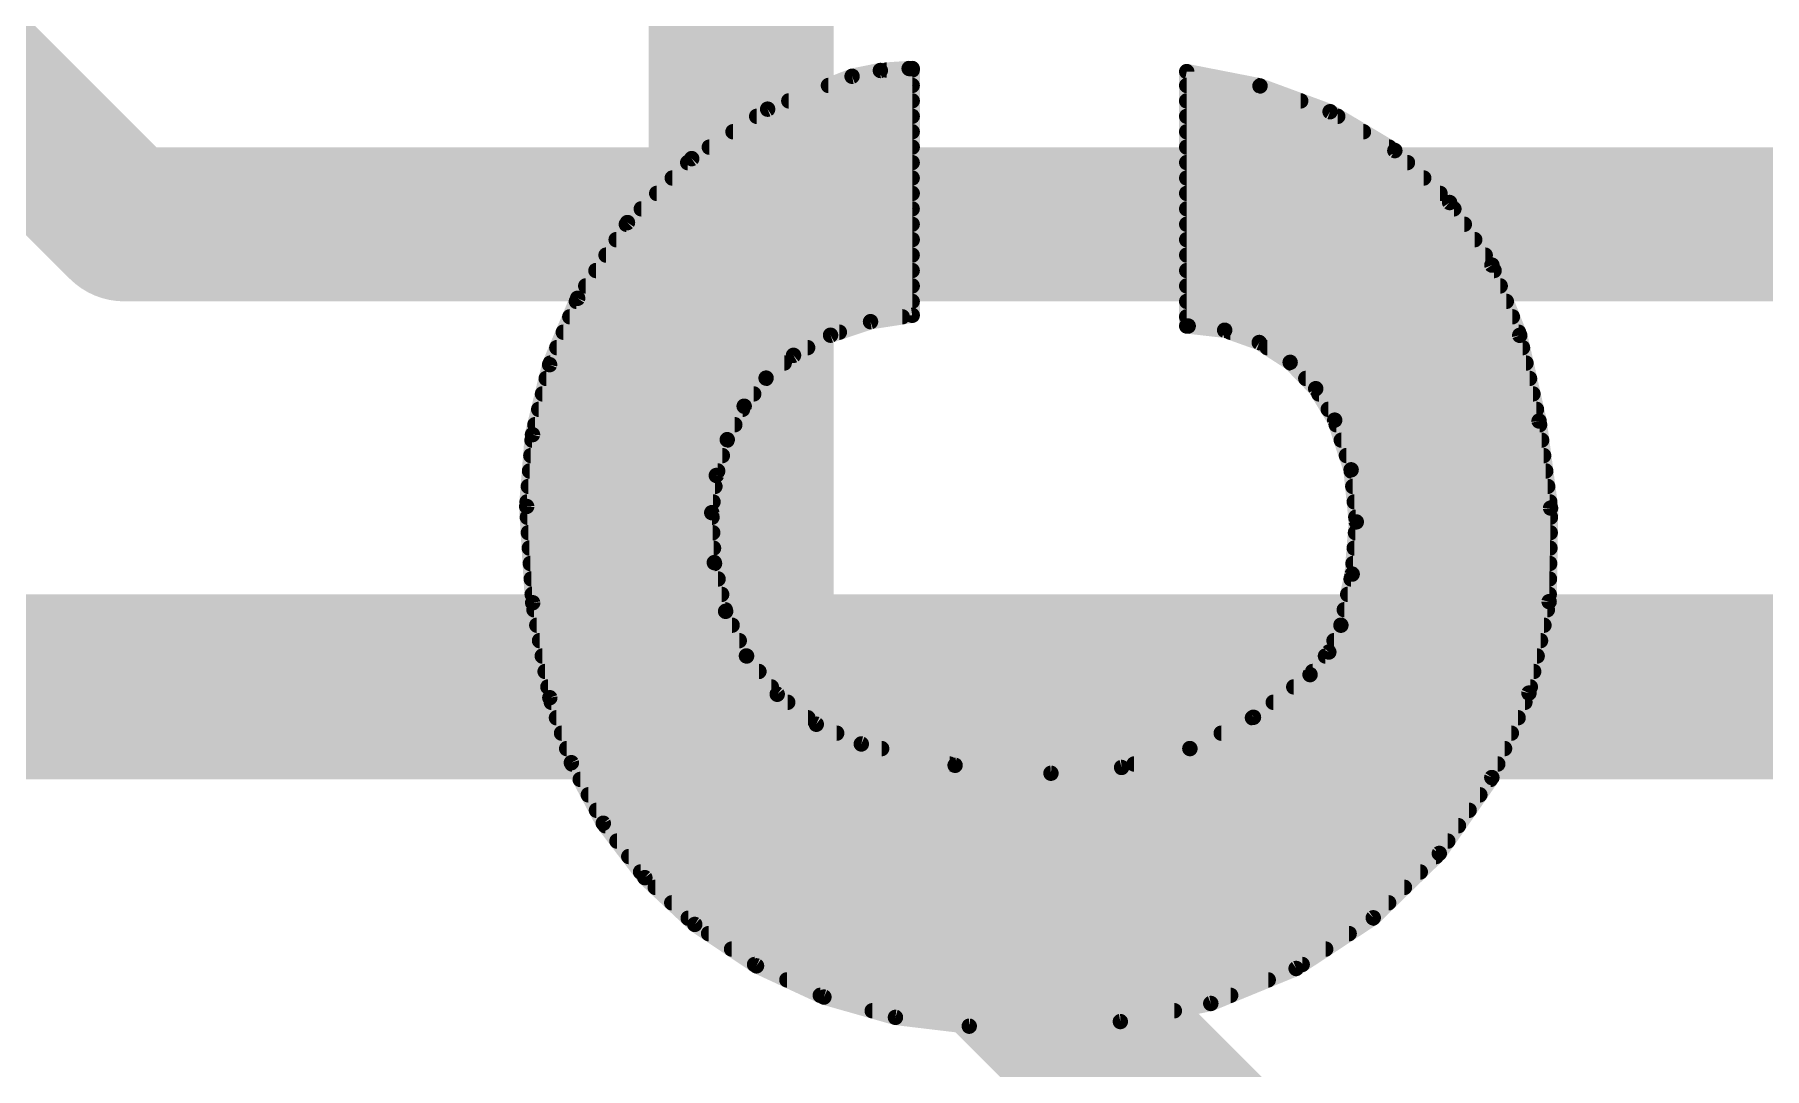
# Model space of a CAD drawing. Extents: x -0.1 to 52.8, y -11.4 to 50.9.
# Drawn here: x 7.726 to 10.576, y 37.472 to 39.174 of the extents above; entities that cross this region are included whole.
import ezdxf

# ---------------------------------------------------------------- set-up
doc = ezdxf.new("R2010")
doc.units = 0
for name, color, linetype in [('1', 12, 'CONTINUOUS'), ('16', 132, 'CONTINUOUS'), ('22', 40, 'CONTINUOUS')]:
    doc.layers.add(name, color=color, linetype=linetype)

msp = doc.modelspace()

# ---------------------------------------------------------------- linework, layer by layer
at = {"layer": '1', "const_width": 0.3048}
for points in [[(8.89, 39.37), (8.89, 38.1)], [(8.89, 38.1), (11.43, 35.56)]]:
    msp.add_lwpolyline(points, dxfattribs=at)
at = {"layer": '1', "const_width": 0.1524}
for points in [[(8.9439, 38.1539, 1), (8.8361, 38.0461)], [(8.8138, 38.1, 1), (8.9662, 38.1)]]:
    msp.add_lwpolyline(points, format="xyb", dxfattribs=at)
at = {"layer": '16'}
for points, const_width in [([(7.366, 39.37), (7.874, 38.862)], 0.254), ([(7.874, 38.862), (16.002, 38.862)], 0.254), ([(19.05, 38.1), (6.35, 38.1)], 0.3048)]:
    msp.add_lwpolyline(points, dxfattribs=dict(at, const_width=const_width))
at = {"layer": '16', "const_width": 0.127}
for points in [[(7.874, 38.9255, 1), (7.874, 38.7985)], [(7.8291, 38.8171, 1), (7.9189, 38.9069)]]:
    msp.add_lwpolyline(points, format="xyb", dxfattribs=at)
at = {"layer": '22', "const_width": 0.0254}
for points in [[(9.1195, 39.1153), (9.0729, 39.1058)], [(9.1669, 39.1185), (9.1195, 39.1153)], [(9.1297, 39.116), (9.1719, 39.116)], [(9.1719, 39.1185), (9.1669, 39.1185)], [(9.1719, 38.7121), (9.1719, 39.1185)], [(9.6241, 39.1135), (9.6241, 38.6944)], [(9.7448, 39.0899), (9.6241, 39.1135)], [(9.0729, 39.1058), (8.9338, 39.0516)], [(9.0339, 39.0906), (9.1719, 39.0906)], [(9.6241, 39.0906), (9.741, 39.0906)], [(9.8603, 39.0474), (9.7448, 39.0899)], [(8.9687, 39.0652), (9.1719, 39.0652)], [(9.6241, 39.0652), (9.8119, 39.0652)], [(8.9338, 39.0516), (8.8087, 38.9701)], [(8.9157, 39.0398), (9.1719, 39.0398)], [(9.6241, 39.0398), (9.873, 39.0398)], [(9.967, 38.9834), (9.8603, 39.0474)], [(8.8767, 39.0144), (9.1719, 39.0144)], [(9.6241, 39.0144), (9.9153, 39.0144)], [(8.8087, 38.9701), (8.7029, 38.8648)], [(8.8377, 38.989), (9.1719, 38.989)], [(9.6241, 38.989), (9.9576, 38.989)], [(10.0572, 38.8978), (9.967, 38.9834)], [(8.8021, 38.9636), (9.1719, 38.9636)], [(9.6241, 38.9636), (9.9878, 38.9636)], [(8.7511, 38.9128), (9.1719, 38.9128)], [(8.7766, 38.9382), (9.1719, 38.9382)], [(9.6241, 38.9382), (10.0146, 38.9382)], [(9.6241, 38.9128), (10.0414, 38.9128)], [(8.7256, 38.8874), (9.1719, 38.8874)], [(9.6241, 38.8874), (10.0643, 38.8874)], [(10.1269, 38.7948), (10.0572, 38.8978)], [(8.7029, 38.8648), (8.6208, 38.7401)], [(8.701, 38.862), (9.1719, 38.862)], [(9.6241, 38.862), (10.0815, 38.862)], [(8.6843, 38.8366), (9.1719, 38.8366)], [(9.6241, 38.8366), (10.0986, 38.8366)], [(8.6676, 38.8112), (9.1719, 38.8112)], [(9.6241, 38.8112), (10.1158, 38.8112)], [(8.6509, 38.7858), (9.1719, 38.7858)], [(9.6241, 38.7858), (10.1305, 38.7858)], [(10.1727, 38.6791), (10.1269, 38.7948)], [(8.6208, 38.7401), (8.5747, 38.6308)], [(8.6342, 38.7604), (9.1719, 38.7604)], [(9.6241, 38.7604), (10.1405, 38.7604)], [(8.6187, 38.735), (9.1719, 38.735)], [(9.1032, 38.7015), (9.1719, 38.7121)], [(9.6241, 38.735), (10.1506, 38.735)], [(8.5972, 38.6842), (9.0519, 38.6842)], [(8.6079, 38.7096), (9.1556, 38.7096)], [(9.0374, 38.6793), (9.1032, 38.7015)], [(9.6241, 38.7096), (10.1606, 38.7096)], [(9.6241, 38.6944), (9.6266, 38.6944)], [(9.6266, 38.6944), (9.6867, 38.6875)], [(9.6867, 38.6875), (9.7436, 38.6672)], [(9.696, 38.6842), (10.1707, 38.6842)], [(8.5865, 38.6588), (8.9997, 38.6588)], [(8.9764, 38.6461), (9.0374, 38.6793)], [(9.7436, 38.6672), (9.7945, 38.6345)], [(9.7567, 38.6588), (10.1773, 38.6588)], [(10.2046, 38.538), (10.1727, 38.6791)], [(8.5747, 38.6308), (8.5464, 38.5155)], [(8.5758, 38.6334), (8.9611, 38.6334)], [(8.9312, 38.6086), (8.9764, 38.6461)], [(9.7945, 38.6345), (9.8367, 38.5912)], [(9.7956, 38.6334), (10.183, 38.6334)], [(8.5691, 38.608), (8.9307, 38.608)], [(8.8951, 38.5623), (8.9312, 38.6086)], [(9.8203, 38.608), (10.1888, 38.608)], [(8.5629, 38.5826), (8.9109, 38.5826)], [(9.8367, 38.5912), (9.8679, 38.5394)], [(9.8418, 38.5826), (10.1945, 38.5826)], [(8.5567, 38.5572), (8.8925, 38.5572)], [(8.8672, 38.5072), (8.8951, 38.5623)], [(9.8572, 38.5572), (10.2003, 38.5572)], [(8.5464, 38.5155), (8.5369, 38.3972)], [(8.5504, 38.5318), (8.8797, 38.5318)], [(9.8679, 38.5394), (9.8949, 38.4576)], [(9.8704, 38.5318), (10.2054, 38.5318)], [(10.2235, 38.3946), (10.2046, 38.538)], [(8.5457, 38.5064), (8.867, 38.5064)], [(8.8493, 38.4482), (8.8672, 38.5072)], [(9.8788, 38.5064), (10.2088, 38.5064)], [(8.5416, 38.4556), (8.8515, 38.4556)], [(8.5437, 38.481), (8.8592, 38.481)], [(9.8872, 38.481), (10.2121, 38.481)], [(9.8949, 38.4576), (9.9035, 38.3718)], [(9.8951, 38.4556), (10.2155, 38.4556)], [(8.5396, 38.4302), (8.847, 38.4302)], [(8.8417, 38.387), (8.8493, 38.4482)], [(9.8977, 38.4302), (10.2188, 38.4302)], [(8.5375, 38.4048), (8.8439, 38.4048)], [(9.9002, 38.4048), (10.2222, 38.4048)], [(8.5369, 38.3972), (8.5468, 38.2386)], [(8.538, 38.3794), (8.8421, 38.3794)], [(8.846, 38.3047), (8.8417, 38.387)], [(9.9035, 38.3718), (9.8967, 38.2858)], [(9.9027, 38.3794), (10.2233, 38.3794)], [(10.2211, 38.2404), (10.2235, 38.3946)], [(8.5396, 38.354), (8.8434, 38.354)], [(9.9021, 38.354), (10.2229, 38.354)], [(8.5412, 38.3286), (8.8447, 38.3286)], [(9.9001, 38.3286), (10.2225, 38.3286)], [(8.5428, 38.3032), (8.8463, 38.3032)], [(8.8646, 38.2245), (8.846, 38.3047)], [(9.8967, 38.2858), (9.8781, 38.2016)], [(9.8981, 38.3032), (10.2221, 38.3032)], [(8.5443, 38.2778), (8.8522, 38.2778)], [(9.8949, 38.2778), (10.2217, 38.2778)], [(8.5459, 38.2524), (8.8581, 38.2524)], [(8.5468, 38.2386), (8.575, 38.0822)], [(9.8893, 38.2524), (10.2213, 38.2524)], [(10.1879, 38.0898), (10.2211, 38.2404)], [(8.5489, 38.227), (8.864, 38.227)], [(8.5535, 38.2016), (8.8753, 38.2016)], [(8.8989, 38.1511), (8.8646, 38.2245)], [(9.8781, 38.2016), (9.8583, 38.1575)], [(9.8781, 38.2016), (10.2126, 38.2016)], [(9.8837, 38.227), (10.2182, 38.227)], [(8.558, 38.1762), (8.8871, 38.1762)], [(9.8667, 38.1762), (10.207, 38.1762)], [(8.5626, 38.1508), (8.8991, 38.1508)], [(8.9496, 38.0879), (8.8989, 38.1511)], [(9.8583, 38.1575), (9.8273, 38.1203)], [(9.8527, 38.1508), (10.2014, 38.1508)], [(8.5672, 38.1254), (8.9195, 38.1254)], [(9.8273, 38.1203), (9.7341, 38.05)], [(9.8316, 38.1254), (10.1958, 38.1254)], [(8.5718, 38.1), (8.9399, 38.1)], [(9.0139, 38.0386), (8.9496, 38.0879)], [(9.8004, 38.1), (10.1902, 38.1)], [(10.1268, 37.9507), (10.1879, 38.0898)], [(8.575, 38.0822), (8.6104, 37.9752)], [(8.5775, 38.0746), (8.9669, 38.0746)], [(9.7667, 38.0746), (10.1812, 38.0746)], [(8.5859, 38.0492), (9.0001, 38.0492)], [(9.0881, 38.006), (9.0139, 38.0386)], [(9.7341, 38.05), (9.6294, 37.9984)], [(9.7324, 38.0492), (10.1701, 38.0492)], [(8.5943, 38.0238), (9.0476, 38.0238)], [(9.2426, 37.9709), (9.0881, 38.006)], [(9.6809, 38.0238), (10.1589, 38.0238)], [(8.6028, 37.9984), (9.1216, 37.9984)], [(8.6104, 37.9752), (8.6631, 37.8755)], [(8.6116, 37.973), (9.2334, 37.973)], [(9.4005, 37.9578), (9.2426, 37.9709)], [(9.6294, 37.9984), (9.5169, 37.9673)], [(9.5374, 37.973), (10.1366, 37.973)], [(9.6293, 37.9984), (10.1477, 37.9984)], [(8.625, 37.9476), (10.1246, 37.9476)], [(9.5169, 37.9673), (9.4005, 37.9578)], [(10.0402, 37.8258), (10.1268, 37.9507)], [(8.6384, 37.9222), (10.107, 37.9222)], [(8.6518, 37.8968), (10.0894, 37.8968)], [(8.6631, 37.8755), (8.7315, 37.7859)], [(8.6662, 37.8714), (10.0718, 37.8714)], [(8.6856, 37.846), (10.0542, 37.846)], [(8.705, 37.8206), (10.0349, 37.8206)], [(9.9314, 37.7197), (10.0402, 37.8258)], [(8.7244, 37.7952), (10.0089, 37.7952)], [(8.7315, 37.7859), (8.8138, 37.7088)], [(8.7487, 37.7698), (9.9828, 37.7698)], [(8.7758, 37.7444), (9.9568, 37.7444)], [(8.8029, 37.719), (9.9304, 37.719)], [(9.8044, 37.6363), (9.9314, 37.7197)], [(8.8138, 37.7088), (8.9155, 37.6406)], [(8.8365, 37.6936), (9.8917, 37.6936)], [(8.8743, 37.6682), (9.8531, 37.6682)], [(8.9122, 37.6428), (9.8144, 37.6428)], [(8.9155, 37.6406), (9.0266, 37.5891)], [(9.6638, 37.5786), (9.8044, 37.6363)], [(8.9655, 37.6174), (9.7584, 37.6174)], [(9.0204, 37.592), (9.6965, 37.592)], [(9.0266, 37.5891), (9.1443, 37.5557)], [(9.5148, 37.5488), (9.6638, 37.5786)], [(9.106, 37.5666), (9.6038, 37.5666)], [(9.1443, 37.5557), (9.2659, 37.5412)], [(9.2659, 37.5412), (9.5148, 37.5488)]]:
    msp.add_lwpolyline(points, dxfattribs=at)
at = {"layer": '22', "const_width": 0.0127}
for points in [[(9.119, 39.1216, 1), (9.1199, 39.109)], [(9.1207, 39.1091, 1), (9.1182, 39.1215)], [(9.1297, 39.1223, 1), (9.1297, 39.1097)], [(9.1669, 39.1249, 1), (9.1669, 39.1122)], [(9.1783, 39.1185, 1), (9.1656, 39.1185)], [(9.1673, 39.1122, 1), (9.1665, 39.1248)], [(9.1719, 39.1122, 1), (9.1719, 39.1249)], [(9.1719, 39.1097, 1), (9.1719, 39.1223)], [(9.6253, 39.1197, 1), (9.6229, 39.1073)], [(9.6304, 39.1135, 1), (9.6178, 39.1135)], [(9.0339, 39.0969, 1), (9.0339, 39.0843)], [(9.0716, 39.112, 1), (9.0742, 39.0996)], [(9.0752, 39.0999, 1), (9.0706, 39.1117)], [(9.1719, 39.0843, 1), (9.1719, 39.0969)], [(9.6241, 39.0969, 1), (9.6241, 39.0843)], [(9.747, 39.0958, 1), (9.7426, 39.0839)], [(9.741, 39.0843, 1), (9.741, 39.0969)], [(9.7436, 39.0836, 1), (9.7461, 39.0961)], [(8.9687, 39.0716, 1), (8.9687, 39.0589)], [(9.1719, 39.0589, 1), (9.1719, 39.0716)], [(9.6241, 39.0716, 1), (9.6241, 39.0589)], [(9.8119, 39.0589, 1), (9.8119, 39.0716)], [(8.9157, 39.0461, 1), (8.9157, 39.0335)], [(8.9315, 39.0575, 1), (8.9361, 39.0457)], [(8.9373, 39.0463, 1), (8.9303, 39.0569)], [(9.1719, 39.0335, 1), (9.1719, 39.0461)], [(9.6241, 39.0461, 1), (9.6241, 39.0335)], [(9.8636, 39.0528, 1), (9.857, 39.042)], [(9.8581, 39.0414, 1), (9.8625, 39.0534)], [(9.873, 39.0335, 1), (9.873, 39.0461)], [(8.8767, 39.0207, 1), (8.8767, 39.0081)], [(9.1719, 39.0081, 1), (9.1719, 39.0207)], [(9.6241, 39.0207, 1), (9.6241, 39.0081)], [(9.9153, 39.0081, 1), (9.9153, 39.0207)], [(8.8052, 38.9754, 1), (8.8122, 38.9648)], [(8.8132, 38.9656, 1), (8.8042, 38.9746)], [(8.8377, 38.9954, 1), (8.8377, 38.9827)], [(9.1719, 38.9827, 1), (9.1719, 38.9954)], [(9.6241, 38.9954, 1), (9.6241, 38.9827)], [(9.9576, 38.9827, 1), (9.9576, 38.9954)], [(9.9713, 38.988, 1), (9.9626, 38.9788)], [(9.9637, 38.9779, 1), (9.9702, 38.9888)], [(8.8021, 38.9699, 1), (8.8021, 38.9573)], [(9.1719, 38.9573, 1), (9.1719, 38.9699)], [(9.6241, 38.9699, 1), (9.6241, 38.9573)], [(9.9878, 38.9573, 1), (9.9878, 38.9699)], [(8.7511, 38.9192, 1), (8.7511, 38.9065)], [(8.7766, 38.9445, 1), (8.7766, 38.9319)], [(9.1719, 38.9319, 1), (9.1719, 38.9445)], [(9.1719, 38.9065, 1), (9.1719, 38.9192)], [(9.6241, 38.9192, 1), (9.6241, 38.9065)], [(9.6241, 38.9445, 1), (9.6241, 38.9319)], [(10.0146, 38.9319, 1), (10.0146, 38.9445)], [(10.0414, 38.9065, 1), (10.0414, 38.9192)], [(8.7256, 38.8937, 1), (8.7256, 38.8811)], [(9.1719, 38.8811, 1), (9.1719, 38.8937)], [(9.6241, 38.8937, 1), (9.6241, 38.8811)], [(10.0625, 38.9014, 1), (10.052, 38.8943)], [(10.0529, 38.8932, 1), (10.0616, 38.9024)], [(10.0643, 38.8811, 1), (10.0643, 38.8937)], [(8.701, 38.8683, 1), (8.701, 38.8557)], [(8.6984, 38.8693, 1), (8.7074, 38.8603)], [(8.7082, 38.8613, 1), (8.6976, 38.8683)], [(9.1719, 38.8557, 1), (9.1719, 38.8683)], [(9.6241, 38.8683, 1), (9.6241, 38.8557)], [(10.0815, 38.8557, 1), (10.0815, 38.8683)], [(8.6843, 38.843, 1), (8.6843, 38.8303)], [(9.1719, 38.8303, 1), (9.1719, 38.843)], [(9.6241, 38.843, 1), (9.6241, 38.8303)], [(10.0986, 38.8303, 1), (10.0986, 38.843)], [(8.6676, 38.8175, 1), (8.6676, 38.8049)], [(9.1719, 38.8049, 1), (9.1719, 38.8175)], [(9.6241, 38.8175, 1), (9.6241, 38.8049)], [(10.1158, 38.8049, 1), (10.1158, 38.8175)], [(8.6509, 38.7921, 1), (8.6509, 38.7795)], [(9.1719, 38.7795, 1), (9.1719, 38.7921)], [(9.6241, 38.7921, 1), (9.6241, 38.7795)], [(10.1328, 38.7971, 1), (10.121, 38.7924)], [(10.1217, 38.7912, 1), (10.1322, 38.7983)], [(10.1305, 38.7795, 1), (10.1305, 38.7921)], [(8.6267, 38.7376, 1), (8.6149, 38.7426)], [(8.6342, 38.7668, 1), (8.6342, 38.7541)], [(9.1719, 38.7541, 1), (9.1719, 38.7668)], [(9.6241, 38.7668, 1), (9.6241, 38.7541)], [(10.1405, 38.7541, 1), (10.1405, 38.7668)], [(8.6187, 38.7413, 1), (8.6187, 38.7287)], [(8.6155, 38.7436, 1), (8.6261, 38.7366)], [(9.1729, 38.7058, 1), (9.1709, 38.7184)], [(9.1719, 38.7287, 1), (9.1719, 38.7413)], [(9.6241, 38.7413, 1), (9.6241, 38.7287)], [(10.1506, 38.7287, 1), (10.1506, 38.7413)], [(8.5972, 38.6906, 1), (8.5972, 38.6779)], [(8.6079, 38.7159, 1), (8.6079, 38.7033)], [(9.0519, 38.6779, 1), (9.0519, 38.6906)], [(9.1023, 38.7078, 1), (9.1042, 38.6953)], [(9.1053, 38.6955, 1), (9.1012, 38.7076)], [(9.1556, 38.7033, 1), (9.1556, 38.7159)], [(9.1656, 38.7121, 1), (9.1783, 38.7121)], [(9.6241, 38.7159, 1), (9.6241, 38.7033)], [(9.6241, 38.7007, 1), (9.6241, 38.6881)], [(9.6178, 38.6944, 1), (9.6304, 38.6944)], [(9.6273, 38.7007, 1), (9.6259, 38.6881)], [(9.6266, 38.6881, 1), (9.6266, 38.7007)], [(9.6888, 38.6935, 1), (9.6845, 38.6815)], [(9.686, 38.6812, 1), (9.6874, 38.6938)], [(9.696, 38.6906, 1), (9.696, 38.6779)], [(10.1606, 38.7033, 1), (10.1606, 38.7159)], [(10.1707, 38.6779, 1), (10.1707, 38.6906)], [(8.5865, 38.6651, 1), (8.5865, 38.6525)], [(8.9997, 38.6525, 1), (8.9997, 38.6651)], [(9.0354, 38.6853, 1), (9.0394, 38.6733)], [(9.0404, 38.6737, 1), (9.0344, 38.6849)], [(9.7471, 38.6726, 1), (9.7402, 38.6619)], [(9.7415, 38.6612, 1), (9.7458, 38.6732)], [(9.7567, 38.6651, 1), (9.7567, 38.6525)], [(10.1789, 38.6805, 1), (10.1665, 38.6777)], [(10.1668, 38.6768, 1), (10.1786, 38.6814)], [(10.1773, 38.6525, 1), (10.1773, 38.6651)], [(8.5688, 38.6332, 1), (8.5805, 38.6283)], [(8.5808, 38.6293, 1), (8.5685, 38.6323)], [(8.5758, 38.6397, 1), (8.5758, 38.6271)], [(8.9611, 38.6271, 1), (8.9611, 38.6397)], [(8.9734, 38.6517, 1), (8.9794, 38.6405)], [(8.9805, 38.6412, 1), (8.9723, 38.651)], [(9.7991, 38.639, 1), (9.79, 38.6301)], [(9.7956, 38.6397, 1), (9.7956, 38.6271)], [(9.7911, 38.6292, 1), (9.7979, 38.6399)], [(10.183, 38.6271, 1), (10.183, 38.6397)], [(8.5691, 38.6144, 1), (8.5691, 38.6017)], [(8.9272, 38.6135, 1), (8.9353, 38.6037)], [(8.9362, 38.6047, 1), (8.9262, 38.6125)], [(8.9307, 38.6017, 1), (8.9307, 38.6144)], [(9.8203, 38.6144, 1), (9.8203, 38.6017)], [(10.1888, 38.6017, 1), (10.1888, 38.6144)], [(8.5629, 38.5889, 1), (8.5629, 38.5763)], [(8.9109, 38.5763, 1), (8.9109, 38.5889)], [(9.8421, 38.5945, 1), (9.8312, 38.5879)], [(9.8321, 38.5868, 1), (9.8412, 38.5956)], [(9.8418, 38.5889, 1), (9.8418, 38.5763)], [(10.1945, 38.5763, 1), (10.1945, 38.5889)], [(8.5567, 38.5635, 1), (8.5567, 38.5509)], [(8.8901, 38.5662, 1), (8.9001, 38.5584)], [(8.9008, 38.5594, 1), (8.8894, 38.5652)], [(8.8925, 38.5509, 1), (8.8925, 38.5635)], [(9.8572, 38.5635, 1), (9.8572, 38.5509)], [(10.2003, 38.5509, 1), (10.2003, 38.5635)], [(8.5528, 38.515, 1), (8.5401, 38.516)], [(8.5504, 38.5382, 1), (8.5504, 38.5255)], [(8.8797, 38.5255, 1), (8.8797, 38.5382)], [(9.8739, 38.5414, 1), (9.8619, 38.5374)], [(9.8625, 38.5361, 1), (9.8733, 38.5427)], [(9.8704, 38.5382, 1), (9.8704, 38.5255)], [(10.2109, 38.5388, 1), (10.1983, 38.5372)], [(10.1984, 38.5366, 1), (10.2108, 38.5394)], [(10.2054, 38.5255, 1), (10.2054, 38.5382)], [(8.5457, 38.5127, 1), (8.5457, 38.5001)], [(8.5403, 38.517, 1), (8.5526, 38.514)], [(8.8616, 38.5101, 1), (8.8729, 38.5044)], [(8.8733, 38.5054, 1), (8.8612, 38.5091)], [(8.867, 38.5001, 1), (8.867, 38.5127)], [(9.8788, 38.5127, 1), (9.8788, 38.5001)], [(10.2088, 38.5001, 1), (10.2088, 38.5127)], [(8.5416, 38.462, 1), (8.5416, 38.4493)], [(8.5437, 38.4873, 1), (8.5437, 38.4747)], [(8.8515, 38.4493, 1), (8.8515, 38.462)], [(8.8592, 38.4747, 1), (8.8592, 38.4873)], [(9.8872, 38.4873, 1), (9.8872, 38.4747)], [(9.9012, 38.4582, 1), (9.8886, 38.4569)], [(9.8951, 38.462, 1), (9.8951, 38.4493)], [(10.2121, 38.4747, 1), (10.2121, 38.4873)], [(10.2155, 38.4493, 1), (10.2155, 38.462)], [(8.5396, 38.4365, 1), (8.5396, 38.4239)], [(8.8556, 38.4475, 1), (8.843, 38.449)], [(8.8432, 38.4501, 1), (8.8553, 38.4464)], [(8.847, 38.4239, 1), (8.847, 38.4365)], [(9.8889, 38.4556, 1), (9.901, 38.4596)], [(9.8977, 38.4365, 1), (9.8977, 38.4239)], [(10.2188, 38.4239, 1), (10.2188, 38.4365)], [(8.5375, 38.4111, 1), (8.5375, 38.3985)], [(8.8439, 38.3985, 1), (8.8439, 38.4111)], [(9.9002, 38.4111, 1), (9.9002, 38.3985)], [(10.2222, 38.3985, 1), (10.2222, 38.4111)], [(8.5432, 38.3976, 1), (8.5306, 38.3968)], [(8.5306, 38.3977, 1), (8.5432, 38.3967)], [(8.538, 38.3858, 1), (8.538, 38.3731)], [(8.848, 38.3873, 1), (8.8354, 38.3867)], [(8.8354, 38.3878, 1), (8.848, 38.3862)], [(8.8421, 38.3731, 1), (8.8421, 38.3858)], [(9.9027, 38.3858, 1), (9.9027, 38.3731)], [(9.9098, 38.3713, 1), (9.8972, 38.3723)], [(10.2298, 38.3945, 1), (10.2172, 38.3947)], [(10.2172, 38.3938, 1), (10.2298, 38.3954)], [(10.2233, 38.3731, 1), (10.2233, 38.3858)], [(8.5396, 38.3603, 1), (8.5396, 38.3477)], [(8.8434, 38.3477, 1), (8.8434, 38.3603)], [(9.9021, 38.3603, 1), (9.9021, 38.3477)], [(9.8972, 38.3712, 1), (9.9098, 38.3724)], [(10.2229, 38.3477, 1), (10.2229, 38.3603)], [(8.5412, 38.3349, 1), (8.5412, 38.3223)], [(8.8447, 38.3223, 1), (8.8447, 38.3349)], [(9.9001, 38.3349, 1), (9.9001, 38.3223)], [(10.2225, 38.3223, 1), (10.2225, 38.3349)], [(8.5428, 38.3096, 1), (8.5428, 38.2969)], [(8.8521, 38.3062, 1), (8.8398, 38.3033)], [(8.8396, 38.3044, 1), (8.8523, 38.3051)], [(8.8463, 38.2969, 1), (8.8463, 38.3096)], [(9.9029, 38.2845, 1), (9.8905, 38.2872)], [(9.8981, 38.3096, 1), (9.8981, 38.2969)], [(10.2221, 38.2969, 1), (10.2221, 38.3096)], [(8.5443, 38.2841, 1), (8.5443, 38.2715)], [(8.8522, 38.2715, 1), (8.8522, 38.2841)], [(9.8949, 38.2841, 1), (9.8949, 38.2715)], [(9.8903, 38.2863, 1), (9.903, 38.2853)], [(10.2217, 38.2715, 1), (10.2217, 38.2841)], [(8.5459, 38.2587, 1), (8.5459, 38.2461)], [(8.553, 38.2397, 1), (8.5405, 38.2375)], [(8.5404, 38.2382, 1), (8.5531, 38.239)], [(8.8581, 38.2461, 1), (8.8581, 38.2587)], [(9.8893, 38.2587, 1), (9.8893, 38.2461)], [(10.2148, 38.2405, 1), (10.2275, 38.2403)], [(10.2273, 38.239, 1), (10.2149, 38.2418)], [(10.2213, 38.2461, 1), (10.2213, 38.2587)], [(8.5489, 38.2334, 1), (8.5489, 38.2207)], [(8.5535, 38.2079, 1), (8.5535, 38.1953)], [(8.8704, 38.2272, 1), (8.8588, 38.2218)], [(8.8584, 38.2231, 1), (8.8708, 38.2259)], [(8.864, 38.2207, 1), (8.864, 38.2334)], [(8.8753, 38.1953, 1), (8.8753, 38.2079)], [(9.8781, 38.2079, 1), (9.8781, 38.1953)], [(9.8839, 38.199, 1), (9.8723, 38.2042)], [(9.8837, 38.2334, 1), (9.8837, 38.2207)], [(10.2126, 38.1953, 1), (10.2126, 38.2079)], [(10.2182, 38.2207, 1), (10.2182, 38.2334)], [(8.558, 38.1825, 1), (8.558, 38.1699)], [(8.8871, 38.1699, 1), (8.8871, 38.1825)], [(9.8667, 38.1825, 1), (9.8667, 38.1699)], [(9.8719, 38.203, 1), (9.8843, 38.2002)], [(10.207, 38.1699, 1), (10.207, 38.1825)], [(8.5626, 38.1572, 1), (8.5626, 38.1445)], [(8.9038, 38.155, 1), (8.8939, 38.1471)], [(8.8931, 38.1484, 1), (8.9046, 38.1537)], [(8.8991, 38.1445, 1), (8.8991, 38.1572)], [(9.8527, 38.1572, 1), (9.8527, 38.1445)], [(9.8525, 38.1601, 1), (9.8641, 38.1549)], [(9.8631, 38.1534, 1), (9.8534, 38.1615)], [(10.2014, 38.1445, 1), (10.2014, 38.1572)], [(8.5672, 38.1317, 1), (8.5672, 38.1191)], [(8.9195, 38.1191, 1), (8.9195, 38.1317)], [(9.8224, 38.1244, 1), (9.8322, 38.1162)], [(9.8311, 38.1152, 1), (9.8235, 38.1254)], [(9.8316, 38.1317, 1), (9.8316, 38.1191)], [(10.1958, 38.1191, 1), (10.1958, 38.1317)], [(8.5718, 38.1063, 1), (8.5718, 38.0937)], [(8.9399, 38.0937, 1), (8.9399, 38.1063)], [(8.9535, 38.0929, 1), (8.9457, 38.0828)], [(8.9446, 38.0839, 1), (8.9545, 38.0919)], [(9.8004, 38.1063, 1), (9.8004, 38.0937)], [(10.1817, 38.0912, 1), (10.1941, 38.0884)], [(10.1937, 38.0872, 1), (10.1821, 38.0924)], [(10.1902, 38.0937, 1), (10.1902, 38.1063)], [(8.581, 38.0842, 1), (8.569, 38.0802)], [(8.5688, 38.0811, 1), (8.5812, 38.0833)], [(8.5775, 38.081, 1), (8.5775, 38.0683)], [(8.9669, 38.0683, 1), (8.9669, 38.081)], [(9.7667, 38.081, 1), (9.7667, 38.0683)], [(10.1812, 38.0683, 1), (10.1812, 38.081)], [(8.5859, 38.0555, 1), (8.5859, 38.0429)], [(9.0001, 38.0429, 1), (9.0001, 38.0555)], [(9.0165, 38.0444, 1), (9.0114, 38.0328)], [(9.01, 38.0335, 1), (9.0178, 38.0436)], [(9.7324, 38.0555, 1), (9.7324, 38.0429)], [(9.7303, 38.0551, 1), (9.7379, 38.0449)], [(9.7369, 38.0443, 1), (9.7313, 38.0557)], [(10.1701, 38.0429, 1), (10.1701, 38.0555)], [(8.5943, 38.0301, 1), (8.5943, 38.0175)], [(9.0476, 38.0175, 1), (9.0476, 38.0301)], [(9.0895, 38.0122, 1), (9.0867, 37.9998)], [(9.0855, 38.0002, 1), (9.0907, 38.0118)], [(9.6809, 38.0301, 1), (9.6809, 38.0175)], [(10.1589, 38.0175, 1), (10.1589, 38.0301)], [(8.6028, 38.0048, 1), (8.6028, 37.9921)], [(8.6161, 37.9781, 1), (8.6048, 37.9722)], [(8.6044, 37.9732, 1), (8.6165, 37.9772)], [(8.6116, 37.9793, 1), (8.6116, 37.9667)], [(9.1216, 37.9921, 1), (9.1216, 38.0048)], [(9.2334, 37.9667, 1), (9.2334, 37.9793)], [(9.2431, 37.9772, 1), (9.2421, 37.9646)], [(9.2412, 37.9647, 1), (9.244, 37.9771)], [(9.5374, 37.9793, 1), (9.5374, 37.9667)], [(9.6293, 38.0048, 1), (9.6293, 37.9921)], [(9.6266, 38.0041, 1), (9.6322, 37.9927)], [(9.6311, 37.9923, 1), (9.6277, 38.0045)], [(10.1366, 37.9667, 1), (10.1366, 37.9793)], [(10.1477, 37.9921, 1), (10.1477, 38.0048)], [(8.625, 37.9539, 1), (8.625, 37.9413)], [(9.4, 37.9641, 1), (9.401, 37.9515)], [(9.4, 37.9515, 1), (9.401, 37.9641)], [(9.5152, 37.9734, 1), (9.5185, 37.9612)], [(9.5174, 37.961, 1), (9.5163, 37.9736)], [(10.1209, 37.9532, 1), (10.1326, 37.9481)], [(10.132, 37.9471, 1), (10.1215, 37.9543)], [(10.1246, 37.9413, 1), (10.1246, 37.9539)], [(8.6384, 37.9286, 1), (8.6384, 37.9159)], [(10.107, 37.9159, 1), (10.107, 37.9286)], [(8.6518, 37.9031, 1), (8.6518, 37.8905)], [(10.0894, 37.8905, 1), (10.0894, 37.9031)], [(8.6681, 37.8793, 1), (8.658, 37.8716)], [(8.6575, 37.8725, 1), (8.6687, 37.8784)], [(8.6662, 37.8777, 1), (8.6662, 37.8651)], [(10.0718, 37.8651, 1), (10.0718, 37.8777)], [(8.6856, 37.8524, 1), (8.6856, 37.8397)], [(10.0542, 37.8397, 1), (10.0542, 37.8524)], [(8.705, 37.8269, 1), (8.705, 37.8143)], [(10.035, 37.8294, 1), (10.0454, 37.8222)], [(10.0349, 37.8143, 1), (10.0349, 37.8269)], [(10.0446, 37.8212, 1), (10.0358, 37.8303)], [(8.7244, 37.8015, 1), (8.7244, 37.7889)], [(8.7358, 37.7905, 1), (8.7272, 37.7812)], [(8.7265, 37.782, 1), (8.7366, 37.7897)], [(10.0089, 37.7889, 1), (10.0089, 37.8015)], [(8.7487, 37.7762, 1), (8.7487, 37.7635)], [(8.7758, 37.7507, 1), (8.7758, 37.7381)], [(9.9568, 37.7381, 1), (9.9568, 37.7507)], [(9.9828, 37.7635, 1), (9.9828, 37.7762)], [(8.8029, 37.7253, 1), (8.8029, 37.7127)], [(9.927, 37.7242, 1), (9.9359, 37.7151)], [(9.9349, 37.7144, 1), (9.9279, 37.725)], [(9.9304, 37.7127, 1), (9.9304, 37.7253)], [(8.8173, 37.7141, 1), (8.8103, 37.7035)], [(8.8095, 37.7042, 1), (8.8181, 37.7134)], [(8.8365, 37.7, 1), (8.8365, 37.6873)], [(9.8917, 37.6873, 1), (9.8917, 37.7)], [(8.8743, 37.6745, 1), (8.8743, 37.6619)], [(9.8531, 37.6619, 1), (9.8531, 37.6745)], [(8.9122, 37.6491, 1), (8.9122, 37.6365)], [(8.9181, 37.6463, 1), (8.9128, 37.6348)], [(8.9119, 37.6353, 1), (8.919, 37.6459)], [(9.8009, 37.6416, 1), (9.8079, 37.6309)], [(9.8068, 37.6304, 1), (9.802, 37.6421)], [(9.8144, 37.6365, 1), (9.8144, 37.6491)], [(8.9655, 37.6238, 1), (8.9655, 37.6111)], [(9.7584, 37.6111, 1), (9.7584, 37.6238)], [(9.0204, 37.5983, 1), (9.0204, 37.5857)], [(9.0283, 37.5952, 1), (9.0248, 37.583)], [(9.0239, 37.5834, 1), (9.0292, 37.5949)], [(9.6614, 37.5845, 1), (9.6662, 37.5727)], [(9.6651, 37.5724, 1), (9.6626, 37.5848)], [(9.6965, 37.5857, 1), (9.6965, 37.5983)], [(9.106, 37.5729, 1), (9.106, 37.5603)], [(9.1451, 37.562, 1), (9.1436, 37.5494)], [(9.1426, 37.5496, 1), (9.1461, 37.5618)], [(9.5136, 37.555, 1), (9.516, 37.5426)], [(9.515, 37.5425, 1), (9.5146, 37.5551)], [(9.6038, 37.5603, 1), (9.6038, 37.5729)], [(9.2657, 37.5475, 1), (9.2661, 37.5349)], [(9.2651, 37.5349, 1), (9.2667, 37.5475)]]:
    msp.add_lwpolyline(points, format="xyb", dxfattribs=at)

doc.saveas('drawing.dxf')
